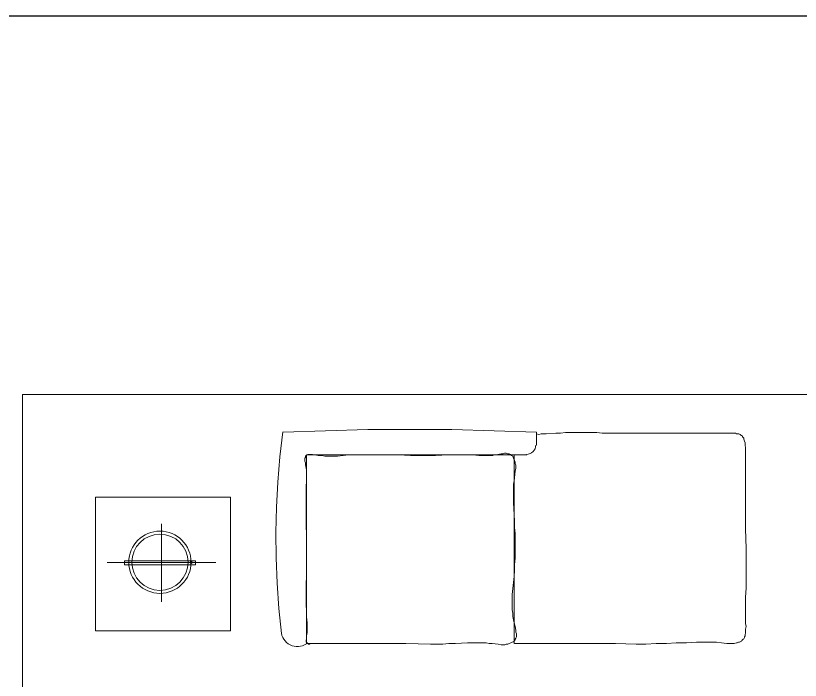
# Model space of a CAD drawing. Extents: x 185064 to 343242, y -369192 to -264966.
# Drawn here: x 269558 to 273655, y -292202 to -288729 of the extents above; entities that cross this region are included whole.
import ezdxf

# ---------------------------------------------------------------- set-up
doc = ezdxf.new("R2010")
doc.units = 0

# ---------------------------------------------------------------- blocks, each defined once
blk = doc.blocks.new('awertaretwww')
h = blk.add_hatch(color=1)
h.dxf.hatch_style = 2
h.paths.add_polyline_path([(257755.1, -310941.9), (257752.8, -310947.5), (257747.2, -310949.8), (257741.6, -310947.5), (257739.3, -310941.9), (257741.6, -310936.4), (257747.2, -310934), (257752.8, -310936.4)])
at = {"color": 8, "lineweight": 0}
blk.add_lwpolyline([(256866.1, -310064), (264511.4, -310064), (264511.4, -314264), (256866.1, -314264)], close=True, dxfattribs=at)
at = {"color": 3, "lineweight": 0}
for points in [[(258226.4, -310257.9), (258210.8, -310389.3), (258199.5, -310521.1), (258192.3, -310653), (258189.4, -310785.1), (258190.7, -310917.3), (258196.2, -311049.3), (258205.9, -311181.2), (258219.9, -311312.8)], [(259550.3, -310259.8), (259108.2, -310247.2), (258669.3, -310247.2), (258227.2, -310259.8)], [(259436.7, -311365.1), (259859.8, -311365.1), (259964, -311365.1), (260071.4, -311368.3), (260121.9, -311368.3), (260175.6, -311365.1), (260229.3, -311365.1), (260279.8, -311361.9), (260333.5, -311361.9), (260387.2, -311358.8), (260412.4, -311358.8), (260437.7, -311358.8), (260466.1, -311358.8), (260491.4, -311358.8), (260516.7, -311361.9), (260545.1, -311365.1), (260557.7, -311365.1), (260570.3, -311365.1), (260583, -311365.1), (260595.6, -311361.9), (260598.8, -311361.9), (260605.1, -311358.8), (260611.4, -311358.8), (260614.5, -311355.6), (260620.9, -311352.5), (260624, -311349.3), (260630.3, -311343), (260633.5, -311339.8), (260636.7, -311333.5), (260636.7, -311330.4), (260639.8, -311324), (260639.8, -311317.7), (260643, -311311.4), (260643, -311305.1), (260643, -311289.3), (260646.1, -311276.7), (260643, -311260.9), (260643, -311232.5), (260643, -311204), (260643, -311178.8), (260643, -311153.5), (260643, -311125.1), (260646.1, -311074.6), (260646.1, -311027.2), (260646.1, -310973.5), (260646.1, -310923), (260646.1, -310869.3), (260643, -310765.1), (260643, -310711.4), (260643, -310657.7), (260643, -310553.5), (260643, -310499.8), (260643, -310449.3), (260643, -310395.6), (260643, -310367.2), (260643, -310354.6), (260643, -310341.9), (260639.8, -310329.3), (260639.8, -310316.7), (260636.7, -310307.2), (260633.5, -310297.7), (260633.5, -310291.4), (260630.3, -310288.3), (260627.2, -310285.1), (260627.2, -310281.9), (260620.9, -310278.8), (260617.7, -310275.6), (260614.5, -310272.5), (260608.2, -310269.3), (260601.9, -310269.3), (260595.6, -310269.3), (260589.3, -310266.1), (260583, -310266.1), (260567.2, -310266.1), (260551.4, -310266.1), (260523, -310266.1), (260507.2, -310266.1), (260491.4, -310266.1), (260478.8, -310266.1), (260466.1, -310266.1), (260453.5, -310266.1), (260437.7, -310266.1), (260415.6, -310266.1), (260390.3, -310266.1), (260371.4, -310266.1), (260349.3, -310266.1), (260330.3, -310266.1), (260311.4, -310266.1), (260292.4, -310266.1), (260273.5, -310266.1), (260264, -310266.1), (260251.4, -310266.1), (260241.9, -310266.1), (260229.3, -310266.1), (260216.7, -310266.1), (260204, -310266.1), (260191.4, -310266.1), (260175.6, -310266.1), (260163, -310266.1), (260147.2, -310266.1), (260115.6, -310266.1), (260087.2, -310266.1), (260052.4, -310266.1), (259989.3, -310266.1), (259957.7, -310266.1), (259926.1, -310266.1), (259894.5, -310266.1), (259866.1, -310263), (259837.7, -310263), (259809.3, -310263), (259780.9, -310263), (259752.4, -310263), (259727.2, -310263), (259701.9, -310263), (259676.7, -310266.1), (259651.4, -310266.1), (259600.9, -310269.3), (259575.6, -310269.3), (259563, -310272.5), (259550.3, -310269.3)], [(259550.3, -310329.3), (259550.3, -310259.8)], [(259498.2, -310376.7), (259508.1, -310375.7), (259517.3, -310372.8), (259525.6, -310368.3), (259532.8, -310362.3), (259538.8, -310355.1), (259543.3, -310346.8), (259546.2, -310337.6), (259547.2, -310327.7)], [(258350.3, -311365.1), (258609.3, -311365.1), (258868.2, -311365.1), (258997.7, -311368.3), (259060.9, -311368.3), (259092.4, -311365.1), (259127.2, -311365.1), (259190.3, -311361.9), (259221.9, -311361.9), (259256.7, -311361.9), (259288.2, -311361.9), (259304, -311365.1), (259319.8, -311365.1), (259351.4, -311368.3), (259367.2, -311371.4), (259376.7, -311371.4), (259386.1, -311371.4), (259392.4, -311368.3), (259401.9, -311368.3), (259408.2, -311365.1), (259417.7, -311361.9), (259424, -311358.8), (259430.3, -311355.6), (259433.5, -311352.5), (259436.7, -311349.3), (259439.8, -311346.1), (259439.8, -311343), (259443, -311336.7), (259446.1, -311330.4), (259446.1, -311320.9), (259446.1, -311314.6), (259443, -311305.1), (259443, -311295.6), (259439.8, -311276.7), (259433.5, -311257.7), (259430.3, -311241.9), (259427.2, -311223), (259427.2, -311207.2), (259424, -311188.3), (259424, -311172.5), (259424, -311156.7), (259424, -311140.9), (259424, -311125.1), (259424, -311109.3), (259427.2, -311077.7), (259433.5, -311014.6), (259436.7, -310983), (259436.7, -310951.4), (259439.8, -310919.8), (259439.8, -310888.3), (259439.8, -310856.7), (259439.8, -310821.9), (259439.8, -310790.4), (259436.7, -310758.8), (259436.7, -310724), (259433.5, -310692.5), (259430.3, -310629.3), (259430.3, -310597.7), (259430.3, -310563), (259430.3, -310547.2), (259430.3, -310531.4), (259433.5, -310515.6), (259436.7, -310499.8), (259439.8, -310465.1), (259443, -310449.3), (259443, -310439.8), (259443, -310433.5), (259439.8, -310424), (259439.8, -310417.7), (259436.7, -310408.3), (259433.5, -310401.9), (259430.3, -310395.6), (259427.2, -310386.1), (259420.9, -310383), (259417.7, -310379.8), (259414.5, -310376.7), (259408.2, -310373.5), (259398.8, -310373.5), (259392.4, -310370.4), (259383, -310370.4), (259376.7, -310373.5), (259367.2, -310373.5), (259348.2, -310376.7), (259332.4, -310379.8), (259323, -310383), (259313.5, -310383), (259297.7, -310383), (259281.9, -310383), (259250.3, -310383), (259218.8, -310379.8), (259187.2, -310379.8), (259152.4, -310379.8), (259089.3, -310379.8), (259023, -310383), (258959.8, -310383), (258893.5, -310383), (258830.3, -310379.8), (258764, -310379.8), (258697.7, -310379.8), (258666.1, -310379.8), (258634.5, -310379.8), (258603, -310379.8), (258571.4, -310379.8), (258511.4, -310386.1), (258495.6, -310386.1), (258479.8, -310386.1), (258464, -310386.1), (258445.1, -310386.1), (258429.3, -310383), (258410.3, -310383), (258391.4, -310379.8), (258381.9, -310376.7), (258372.4, -310376.7), (258363, -310376.7), (258359.8, -310376.7), (258356.7, -310376.7), (258353.5, -310379.8), (258350.3, -310379.8), (258347.2, -310383), (258344, -310386.1), (258344, -310389.3), (258344, -310392.5), (258340.9, -310395.6), (258340.9, -310401.9), (258340.9, -310411.4), (258344, -310420.9), (258344, -310430.4), (258347.2, -310449.3), (258350.3, -310458.8), (258350.3, -310468.3), (258350.3, -310477.7), (258350.3, -310484), (258350.3, -310503), (258350.3, -310515.6), (258347.2, -310547.2), (258347.2, -310578.8), (258347.2, -310610.4), (258347.2, -310641.9), (258347.2, -310676.7), (258347.2, -310739.8), (258350.3, -310806.1), (258350.3, -310872.5), (258350.3, -310935.6), (258350.3, -311001.9), (258347.2, -311065.1), (258347.2, -311096.7), (258347.2, -311131.4), (258347.2, -311163), (258350.3, -311194.6), (258350.3, -311226.1), (258353.5, -311257.7), (258353.5, -311273.5), (258353.5, -311292.5), (258353.5, -311308.3), (258350.3, -311324), (258350.3, -311339.8), (258347.2, -311349.3), (258347.2, -311352.5), (258347.2, -311355.6), (258350.3, -311361.9), (258353.5, -311361.9), (258356.7, -311365.1), (258359.8, -311368.3), (258366.1, -311368.3), (258369.3, -311365.1), (258372.4, -311365.1), (258375.6, -311365.1)], [(259499.8, -310379.8), (258350.3, -310379.8), (258350.3, -311365.1)], [(259433.5, -311365.1), (259433.5, -310379.8)], [(258217.8, -311300.3), (258219, -311311.6), (258221.6, -311322.5), (258225.7, -311332.8), (258231, -311342.5), (258237.6, -311351.4), (258245.3, -311359.3), (258254.1, -311366.2), (258263.9, -311372), (258274.3, -311376.4), (258285.1, -311379.3), (258296.1, -311380.7), (258307.2, -311380.7), (258318.1, -311379.2), (258328.8, -311376.3), (258339.1, -311371.9), (258348.9, -311366.1)]]:
    blk.add_lwpolyline(points, dxfattribs=at)
at = {"color": 1, "lineweight": 0}
for points in [[(257248.2, -310600.9), (257952.4, -310600.9), (257952.4, -311298.8), (257248.2, -311298.8)], [(257399.8, -310932.5), (257769.3, -310932.5), (257769.3, -310954.6), (257399.8, -310954.6)]]:
    blk.add_lwpolyline(points, close=True, dxfattribs=at)
for points in [[(257592.4, -311147.2), (257592.4, -310739.8)], [(257876.7, -310941.9), (257308.2, -310941.9)], [(257769.3, -310941.9), (257769.3, -310932.5)]]:
    blk.add_lwpolyline(points, dxfattribs=at)
for radius in [162.6, 146.8]:
    blk.add_circle((257584.5, -310940.4), radius, dxfattribs=at)

msp = doc.modelspace()

# ---------------------------------------------------------------- linework, layer by layer
at = {"color": 8}
msp.add_line((185063.7, -288728.7), (343241.6, -288728.7), dxfattribs=at)

# ---------------------------------------------------------------- block references
msp.add_blockref('awertaretwww', (12726.8, 19355.3))

doc.saveas('drawing.dxf')
